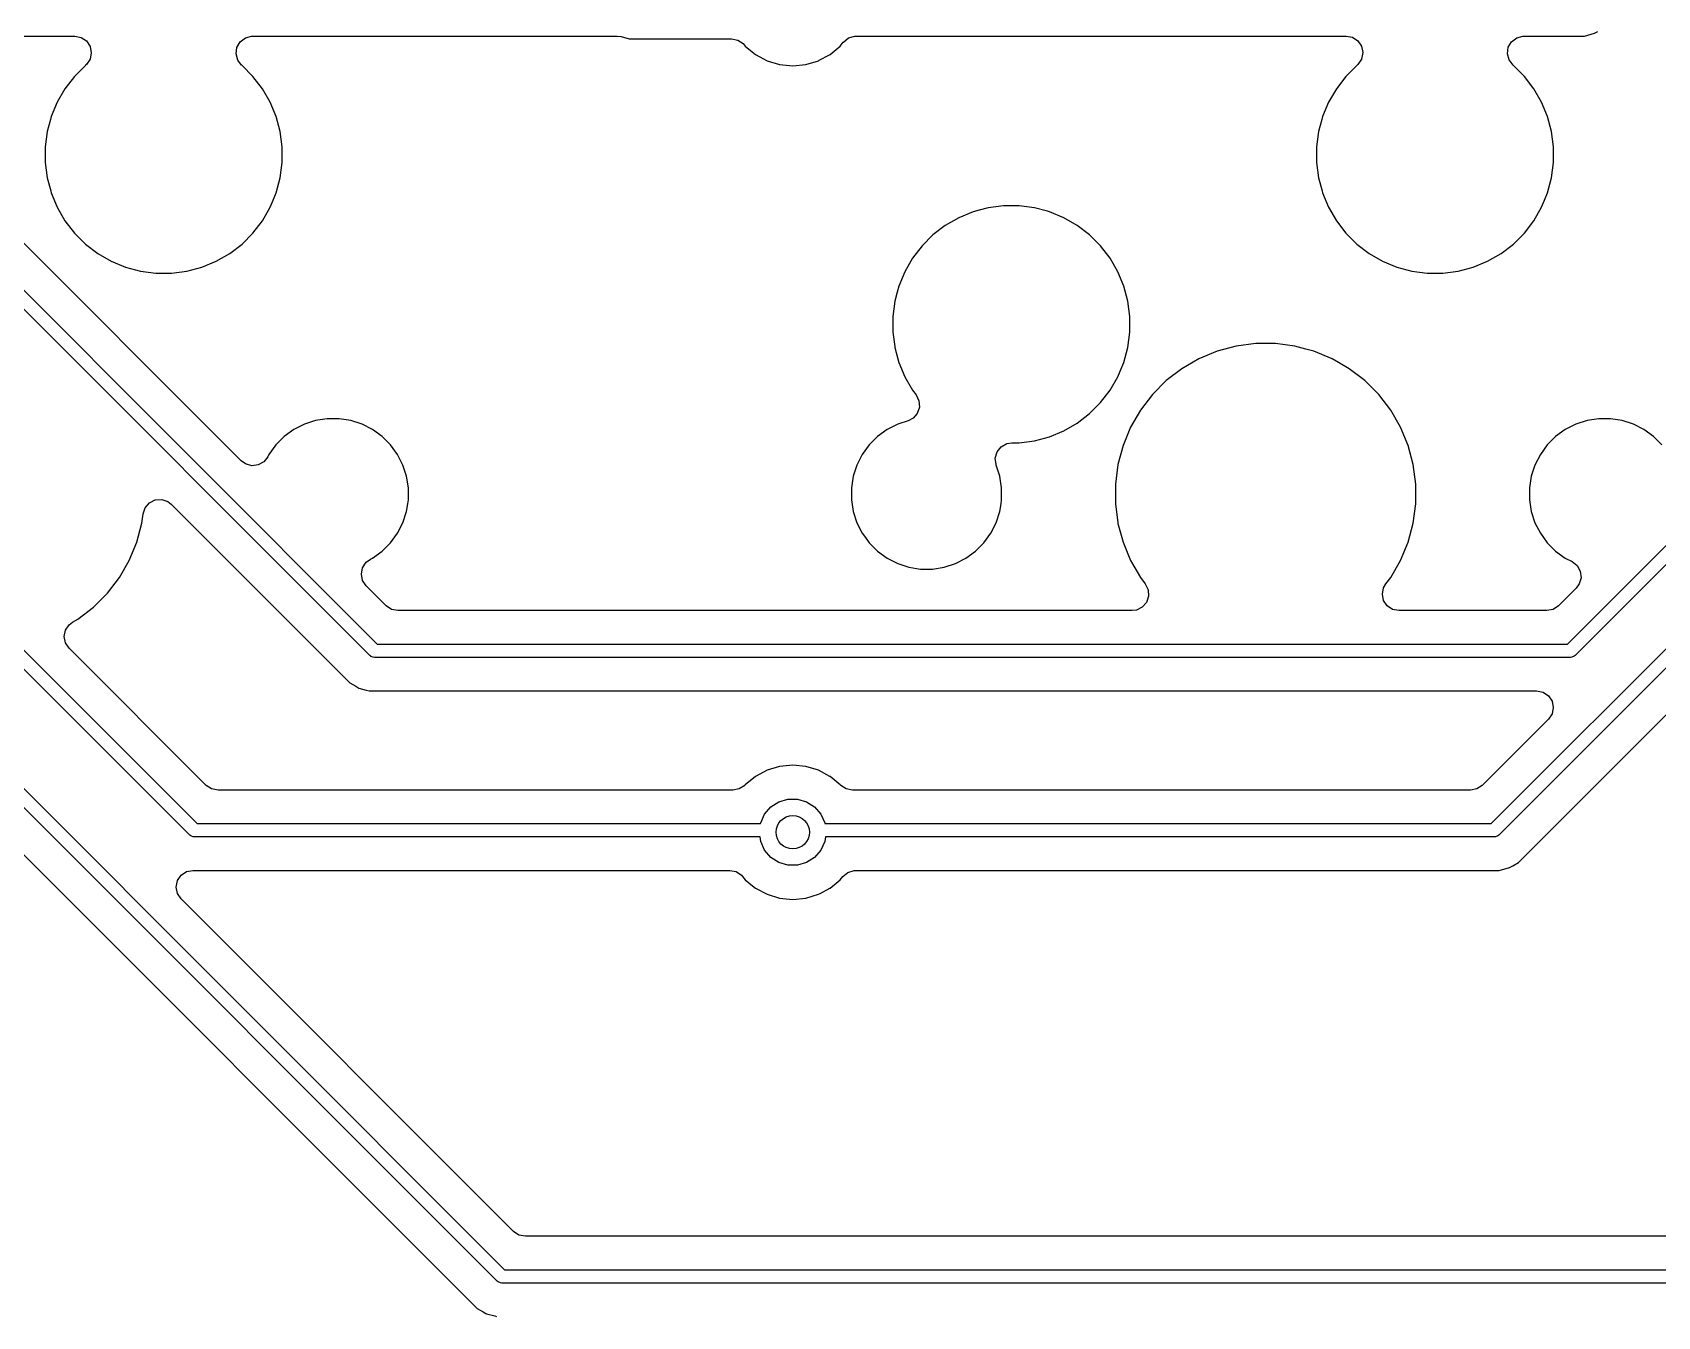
# Model space of a CAD drawing. Extents: x 17 to 170, y -181 to -32.
# Drawn here: x 119.06 to 143.41, y -141.85 to -122.61 of the extents above; entities that cross this region are included whole.
import ezdxf

# ---------------------------------------------------------------- set-up
doc = ezdxf.new("R2010")
doc.units = 0
doc.layers.add('BLACK', color=7, linetype='CONTINUOUS')

msp = doc.modelspace()

# ---------------------------------------------------------------- linework, layer by layer
at = {"layer": 'BLACK', "linetype": 'CONTINUOUS'}
for p, q in [((111.284063, -122.667918), (119.696197, -122.667918)), ((119.696197, -122.667918), (119.791485, -122.686872)), ((119.791485, -122.686872), (119.872267, -122.740848)), ((122.176589, -122.752748), (122.253665, -122.693601)), ((122.253665, -122.693601), (122.347508, -122.668452)), ((122.347508, -122.668452), (122.363803, -122.667918)), ((122.363803, -122.667918), (127.822289, -122.667918)), ((127.822289, -122.667918), (127.886735, -122.676402)), ((127.886735, -122.676402), (128.006353, -122.708455)), ((128.006353, -122.708455), (128.179729, -122.708455)), ((128.179729, -122.708455), (128.179745, -122.708454)), ((128.179745, -122.708454), (129.53576, -122.708454)), ((129.53576, -122.708454), (129.631048, -122.727408)), ((131.215731, -122.758098), (131.290833, -122.696465)), ((131.290833, -122.696465), (131.383805, -122.668263)), ((131.383805, -122.668263), (131.408209, -122.667064)), ((131.408209, -122.667064), (138.747171, -122.667064)), ((138.747171, -122.667064), (138.842459, -122.686018)), ((138.842459, -122.686018), (138.923241, -122.739994)), ((141.225614, -122.751895), (141.302689, -122.692747)), ((141.302689, -122.692747), (141.396533, -122.667598)), ((141.396533, -122.667598), (141.412829, -122.667064)), ((141.412829, -122.667064), (142.144102, -122.667064)), ((142.144102, -122.667064), (142.144118, -122.667065)), ((142.144118, -122.667065), (142.159379, -122.667065)), ((142.159379, -122.667065), (142.317492, -122.667065)), ((142.317492, -122.667065), (142.317493, -122.667065)), ((142.317493, -122.667065), (142.470221, -122.626141)), ((142.470221, -122.626141), (142.52034, -122.597203)), ((119.872267, -122.740848), (119.926243, -122.82163)), ((119.926243, -122.82163), (119.945197, -122.916918)), ((119.945197, -122.916918), (119.926243, -123.012206)), ((122.115337, -122.933213), (122.128014, -122.836888)), ((122.140486, -123.027056), (122.115337, -122.933213)), ((122.128014, -122.836888), (122.176589, -122.752748)), ((129.631048, -122.727408), (129.71183, -122.781384)), ((129.71183, -122.781384), (129.728232, -122.799482)), ((129.728232, -122.799482), (129.744117, -122.818837)), ((129.744117, -122.818837), (129.846059, -122.902499)), ((129.846059, -122.902499), (129.896463, -122.943865)), ((129.896463, -122.943865), (130.070266, -123.036765)), ((130.851456, -123.030499), (131.005327, -122.948253)), ((131.005327, -122.948253), (131.013538, -122.943864)), ((131.013538, -122.943864), (131.165883, -122.818837)), ((131.165883, -122.818837), (131.212972, -122.76146)), ((131.212972, -122.76146), (131.215731, -122.758098)), ((138.923241, -122.739994), (138.977217, -122.820776)), ((138.977217, -122.820776), (138.996171, -122.916064)), ((138.996171, -122.916064), (138.977217, -123.011352)), ((141.164363, -122.93236), (141.17704, -122.836036)), ((141.189512, -123.026204), (141.164363, -122.93236)), ((141.17704, -122.836036), (141.225614, -122.751895)), ((119.856824, -123.107238), (119.692247, -123.271815)), ((119.860367, -123.104132), (119.856824, -123.107238)), ((119.872267, -123.092988), (119.860367, -123.104132)), ((119.926243, -123.012206), (119.872267, -123.092988)), ((122.197519, -123.101377), (122.140486, -123.027056)), ((122.197417, -123.10148), (122.197519, -123.101377)), ((122.198194, -123.102257), (122.197417, -123.10148)), ((122.199633, -123.104132), (122.198194, -123.102257)), ((122.203175, -123.107238), (122.199633, -123.104132)), ((122.203181, -123.107244), (122.203175, -123.107238)), ((122.367756, -123.271819), (122.203181, -123.107244)), ((130.070266, -123.036765), (130.07027, -123.036766)), ((130.07027, -123.036766), (130.070273, -123.036768)), ((130.070273, -123.036768), (130.258868, -123.093978)), ((130.258868, -123.093978), (130.455, -123.113295)), ((130.455, -123.113295), (130.651132, -123.093978)), ((130.651132, -123.093978), (130.839727, -123.036768)), ((130.839727, -123.036768), (130.851456, -123.030499)), ((138.906823, -123.107239), (138.742247, -123.271815)), ((138.91134, -123.103279), (138.906823, -123.107239)), ((138.923241, -123.092134), (138.91134, -123.103279)), ((138.977217, -123.011352), (138.923241, -123.092134)), ((141.24866, -123.103279), (141.189512, -123.026204)), ((141.253176, -123.107239), (141.24866, -123.103279)), ((141.253181, -123.107244), (141.253176, -123.107239)), ((141.417756, -123.271819), (141.253181, -123.107244)), ((119.692244, -123.271819), (119.550558, -123.456467)), ((119.692247, -123.271815), (119.692244, -123.271819)), ((122.509442, -123.456468), (122.367756, -123.271819)), ((138.742244, -123.271819), (138.600558, -123.456467)), ((138.742247, -123.271815), (138.742244, -123.271819)), ((140.92217, -134.46428), (152.112518, -123.273932)), ((152.283229, -123.386064), (141.034303, -134.634991)), ((141.559442, -123.456468), (141.417756, -123.271819)), ((119.434179, -123.658041), (119.34512, -123.873051)), ((119.434184, -123.658032), (119.434179, -123.658041)), ((119.550558, -123.456467), (119.434184, -123.658032)), ((122.625815, -123.658031), (122.509442, -123.456468)), ((122.625815, -123.658032), (122.625815, -123.658031)), ((122.62582, -123.658041), (122.625815, -123.658032)), ((122.714879, -123.873051), (122.62582, -123.658041)), ((138.484179, -123.658041), (138.39512, -123.873051)), ((138.484184, -123.658032), (138.484179, -123.658041)), ((138.600558, -123.456467), (138.484184, -123.658032)), ((141.675815, -123.658031), (141.559442, -123.456468)), ((141.675815, -123.658032), (141.675815, -123.658031)), ((141.67582, -123.658041), (141.675815, -123.658032)), ((141.764879, -123.873051), (141.67582, -123.658041)), ((119.332807, -123.919006), (119.284879, -124.097874)), ((119.34512, -123.873051), (119.332807, -123.919006)), ((122.71488, -123.873055), (122.714879, -123.873051)), ((122.714882, -123.87306), (122.71488, -123.873055)), ((122.775121, -124.097874), (122.714882, -123.87306)), ((138.382807, -123.919006), (138.334879, -124.097874)), ((138.39512, -123.873051), (138.382807, -123.919006)), ((141.76488, -123.873055), (141.764879, -123.873051)), ((141.764882, -123.87306), (141.76488, -123.873055)), ((141.825121, -124.097874), (141.764882, -123.87306)), ((119.284879, -124.097874), (119.2545, -124.328628)), ((122.8055, -124.328628), (122.775121, -124.097874)), ((138.334879, -124.097874), (138.3045, -124.328628)), ((141.8555, -124.328628), (141.825121, -124.097874)), ((119.2545, -124.328628), (119.2545, -124.561372)), ((122.8055, -124.561372), (122.8055, -124.328628)), ((138.3045, -124.328628), (138.3045, -124.561372)), ((141.8555, -124.561372), (141.8555, -124.328628)), ((119.2545, -124.561372), (119.284879, -124.792126)), ((122.775121, -124.792126), (122.8055, -124.561372)), ((138.3045, -124.561372), (138.334879, -124.792126)), ((141.825121, -124.792126), (141.8555, -124.561372)), ((122.192748, -129.030925), (117.870653, -124.70883)), ((119.284879, -124.792126), (119.336632, -124.985271)), ((122.714882, -125.01694), (122.775121, -124.792126)), ((138.334879, -124.792126), (138.386632, -124.985271)), ((141.764882, -125.01694), (141.825121, -124.792126)), ((142.066122, -131.775), (149.088498, -124.752624)), ((149.232953, -124.891011), (142.178255, -131.945711)), ((117.460843, -125.006833), (124.229009, -131.775)), ((119.336632, -124.985271), (119.34512, -125.016948)), ((119.34512, -125.016948), (119.434179, -125.231958)), ((122.625815, -125.231969), (122.670575, -125.123909)), ((122.670575, -125.123909), (122.714879, -125.016948)), ((122.714879, -125.016945), (122.714882, -125.01694)), ((122.714879, -125.016948), (122.714879, -125.016945)), ((138.386632, -124.985271), (138.39512, -125.016948)), ((138.39512, -125.016948), (138.484179, -125.231958)), ((141.675815, -125.231969), (141.720575, -125.123909)), ((141.720575, -125.123909), (141.764879, -125.016948)), ((141.764879, -125.016945), (141.764882, -125.01694)), ((141.764879, -125.016948), (141.764879, -125.016945)), ((124.116877, -131.94571), (117.34871, -125.177544)), ((119.434179, -125.231958), (119.434184, -125.231967)), ((119.434184, -125.231967), (119.434185, -125.231969)), ((119.434185, -125.231969), (119.550558, -125.433532)), ((122.509442, -125.433532), (122.625815, -125.231969)), ((132.943032, -125.389184), (132.741467, -125.505558)), ((132.943041, -125.389179), (132.943032, -125.389184)), ((133.158051, -125.30012), (132.943041, -125.389179)), ((133.248832, -125.275795), (133.158051, -125.30012)), ((133.382874, -125.239879), (133.248832, -125.275795)), ((133.382878, -125.239878), (133.382874, -125.239879)), ((133.38288, -125.239878), (133.382878, -125.239878)), ((133.613628, -125.2095), (133.38288, -125.239878)), ((133.846372, -125.2095), (133.613628, -125.2095)), ((134.077119, -125.239878), (133.846372, -125.2095)), ((134.077126, -125.239879), (134.077119, -125.239878)), ((134.270271, -125.291632), (134.077126, -125.239879)), ((134.301948, -125.30012), (134.270271, -125.291632)), ((134.516958, -125.389179), (134.301948, -125.30012)), ((134.516967, -125.389184), (134.516958, -125.389179)), ((134.516969, -125.389185), (134.516967, -125.389184)), ((134.718532, -125.505558), (134.516969, -125.389185)), ((138.484179, -125.231958), (138.484184, -125.231967)), ((138.484184, -125.231967), (138.484185, -125.231969)), ((138.484185, -125.231969), (138.600558, -125.433532)), ((141.559442, -125.433532), (141.675815, -125.231969)), ((119.550558, -125.433532), (119.692244, -125.618181)), ((119.692244, -125.618181), (119.856819, -125.782756)), ((122.203181, -125.782756), (122.367756, -125.618181)), ((122.367756, -125.618181), (122.509442, -125.433532)), ((132.741467, -125.505558), (132.556819, -125.647244)), ((134.903181, -125.647244), (134.718532, -125.505558)), ((138.600558, -125.433532), (138.742244, -125.618181)), ((138.742244, -125.618181), (138.906819, -125.782756)), ((141.253181, -125.782756), (141.417756, -125.618181)), ((141.417756, -125.618181), (141.559442, -125.433532)), ((119.856819, -125.782756), (120.041468, -125.924442)), ((122.018532, -125.924442), (122.203181, -125.782756)), ((132.392244, -125.811819), (132.250558, -125.996467)), ((132.392247, -125.811815), (132.392244, -125.811819)), ((132.556815, -125.647247), (132.392247, -125.811815)), ((132.556819, -125.647244), (132.556815, -125.647247)), ((135.067756, -125.811819), (134.903181, -125.647244)), ((135.209442, -125.996468), (135.067756, -125.811819)), ((138.906819, -125.782756), (139.091468, -125.924442)), ((141.068532, -125.924442), (141.253181, -125.782756)), ((120.041468, -125.924442), (120.243031, -126.040815)), ((120.243031, -126.040815), (120.243034, -126.040816)), ((120.243034, -126.040816), (120.243041, -126.04082)), ((120.243041, -126.04082), (120.458051, -126.129879)), ((121.601948, -126.129879), (121.816958, -126.04082)), ((121.816958, -126.04082), (121.816961, -126.040818)), ((121.816961, -126.040818), (121.816969, -126.040815)), ((121.816969, -126.040815), (122.018532, -125.924442)), ((132.250558, -125.996467), (132.134184, -126.198032)), ((135.325815, -126.198031), (135.209442, -125.996468)), ((139.091468, -125.924442), (139.293031, -126.040815)), ((139.293031, -126.040815), (139.293034, -126.040816)), ((139.293034, -126.040816), (139.293041, -126.04082)), ((139.293041, -126.04082), (139.508051, -126.129879)), ((140.651948, -126.129879), (140.866958, -126.04082)), ((140.866958, -126.04082), (140.866961, -126.040818)), ((140.866961, -126.040818), (140.866969, -126.040815)), ((140.866969, -126.040815), (141.068532, -125.924442)), ((120.458051, -126.129879), (120.458055, -126.12988)), ((120.458055, -126.12988), (120.45806, -126.129882)), ((120.45806, -126.129882), (120.682874, -126.190121)), ((120.682874, -126.190121), (120.913628, -126.2205)), ((120.913628, -126.2205), (121.146372, -126.2205)), ((121.146372, -126.2205), (121.377126, -126.190121)), ((121.377126, -126.190121), (121.60194, -126.129882)), ((121.60194, -126.129882), (121.601945, -126.129879)), ((121.601945, -126.129879), (121.601948, -126.129879)), ((132.134179, -126.198041), (132.04512, -126.413051)), ((132.134184, -126.198032), (132.134179, -126.198041)), ((135.325815, -126.198032), (135.325815, -126.198031)), ((135.32582, -126.198041), (135.325815, -126.198032)), ((135.414879, -126.413051), (135.32582, -126.198041)), ((139.508051, -126.129879), (139.508055, -126.12988)), ((139.508055, -126.12988), (139.50806, -126.129882)), ((139.50806, -126.129882), (139.732874, -126.190121)), ((139.732874, -126.190121), (139.963628, -126.2205)), ((139.963628, -126.2205), (140.196372, -126.2205)), ((140.196372, -126.2205), (140.427126, -126.190121)), ((140.427126, -126.190121), (140.65194, -126.129882)), ((140.65194, -126.129882), (140.651945, -126.129879)), ((140.651945, -126.129879), (140.651948, -126.129879)), ((132.020795, -126.503832), (131.984879, -126.637874)), ((132.04512, -126.413051), (132.020795, -126.503832)), ((135.41488, -126.413055), (135.414879, -126.413051)), ((135.414882, -126.41306), (135.41488, -126.413055)), ((135.475121, -126.637874), (135.414882, -126.41306)), ((131.984878, -126.63788), (131.9545, -126.868628)), ((131.984879, -126.637874), (131.984878, -126.637878)), ((131.984878, -126.637878), (131.984878, -126.63788)), ((135.5055, -126.868628), (135.475121, -126.637874)), ((131.9545, -126.868628), (131.9545, -127.101371)), ((131.9545, -127.101371), (131.983036, -127.318131)), ((135.475121, -127.332126), (135.5055, -127.101372)), ((135.5055, -127.101372), (135.5055, -126.868628)), ((131.983036, -127.318131), (131.984879, -127.332126)), ((131.984879, -127.332126), (132.030465, -127.502253)), ((135.414882, -127.55694), (135.475121, -127.332126)), ((137.100011, -127.313006), (136.815049, -127.38936)), ((137.392493, -127.2745), (137.100011, -127.313006)), ((137.392494, -127.2745), (137.392493, -127.2745)), ((137.687506, -127.2745), (137.392494, -127.2745)), ((137.687507, -127.2745), (137.687506, -127.2745)), ((137.979989, -127.313006), (137.687507, -127.2745)), ((137.979993, -127.313007), (137.979988, -127.313006)), ((137.979988, -127.313006), (137.979989, -127.313006)), ((138.141555, -127.356297), (137.979993, -127.313007)), ((132.030465, -127.502253), (132.04512, -127.556948)), ((132.04512, -127.556948), (132.134179, -127.771958)), ((135.360841, -127.68741), (135.414879, -127.556948)), ((135.414879, -127.556945), (135.414882, -127.55694)), ((135.414879, -127.556948), (135.414879, -127.556945)), ((136.542496, -127.502255), (136.28701, -127.649759)), ((136.5425, -127.502253), (136.542496, -127.502255)), ((136.815049, -127.38936), (136.5425, -127.502253)), ((138.26495, -127.38936), (138.141555, -127.356297)), ((138.537499, -127.502253), (138.26495, -127.38936)), ((138.537503, -127.502255), (138.537499, -127.502253)), ((138.537505, -127.502256), (138.537503, -127.502255)), ((138.537507, -127.502257), (138.537505, -127.502256)), ((138.632221, -127.55694), (138.537507, -127.502257)), ((138.792989, -127.649759), (138.632221, -127.55694)), ((132.134179, -127.771958), (132.134184, -127.771967)), ((132.134184, -127.771967), (132.134185, -127.771969)), ((132.134185, -127.771969), (132.250558, -127.973532)), ((135.209442, -127.973532), (135.325815, -127.771969)), ((135.325815, -127.771969), (135.360841, -127.68741)), ((136.052963, -127.829349), (135.844349, -128.037963)), ((136.287005, -127.649762), (136.052963, -127.829349)), ((136.28701, -127.649759), (136.287005, -127.649762)), ((138.792994, -127.649762), (138.792989, -127.649759)), ((139.027036, -127.829349), (138.792994, -127.649762)), ((139.027037, -127.82935), (139.027036, -127.829349)), ((139.027042, -127.829354), (139.027037, -127.82935)), ((139.235646, -128.037958), (139.027042, -127.829354)), ((132.250558, -127.973532), (132.25056, -127.973535)), ((132.25056, -127.973535), (132.250561, -127.973536)), ((132.250561, -127.973536), (132.303925, -128.043082)), ((132.303925, -128.043082), (132.346896, -128.130217)), ((135.067756, -128.158181), (135.209442, -127.973532)), ((135.844349, -128.037963), (135.664762, -128.272005)), ((139.415238, -128.272006), (139.235646, -128.037958)), ((141.464592, -134.912513), (148.479432, -127.897674)), ((132.35325, -128.227164), (132.32202, -128.319163)), ((132.346896, -128.130217), (132.35325, -128.227164)), ((134.903181, -128.322756), (135.067756, -128.158181)), ((135.664759, -128.27201), (135.517255, -128.527496)), ((135.664762, -128.272005), (135.664759, -128.27201)), ((139.562743, -128.527493), (139.415238, -128.272006)), ((123.137947, -128.481963), (122.98011, -128.562385)), ((123.137956, -128.481959), (123.137947, -128.481963)), ((123.137958, -128.481958), (123.137956, -128.481958)), ((123.137956, -128.481958), (123.137956, -128.481959)), ((123.306445, -128.427214), (123.137958, -128.481958)), ((123.306448, -128.427213), (123.306445, -128.427214)), ((123.30645, -128.427213), (123.306448, -128.427213)), ((123.306456, -128.427211), (123.30645, -128.427213)), ((123.481411, -128.3995), (123.306456, -128.427211)), ((123.481421, -128.3995), (123.481411, -128.3995)), ((123.658579, -128.3995), (123.481421, -128.3995)), ((123.658588, -128.3995), (123.658579, -128.3995)), ((123.833543, -128.427211), (123.658588, -128.3995)), ((123.833549, -128.427213), (123.833543, -128.427211)), ((123.833555, -128.427214), (123.833549, -128.427213)), ((124.002042, -128.481958), (123.833555, -128.427214)), ((124.00205, -128.481962), (124.002042, -128.481958)), ((124.002052, -128.481963), (124.00205, -128.481962)), ((124.159889, -128.562385), (124.002052, -128.481963)), ((132.027947, -128.481963), (131.87011, -128.562385)), ((132.027965, -128.481955), (132.027947, -128.481963)), ((132.183325, -128.431476), (132.027965, -128.481955)), ((132.257961, -128.392208), (132.183325, -128.431476)), ((132.32202, -128.319163), (132.257961, -128.392208)), ((134.516969, -128.580815), (134.718532, -128.464442)), ((134.718532, -128.464442), (134.903181, -128.322756)), ((135.517253, -128.5275), (135.40436, -128.800049)), ((135.517255, -128.527496), (135.517253, -128.5275)), ((139.675639, -128.800048), (139.562743, -128.527493)), ((142.187947, -128.481963), (142.03011, -128.562385)), ((142.187956, -128.481959), (142.187947, -128.481963)), ((142.187958, -128.481958), (142.187956, -128.481958)), ((142.187956, -128.481958), (142.187956, -128.481959)), ((142.356445, -128.427214), (142.187958, -128.481958)), ((142.356448, -128.427213), (142.356445, -128.427214)), ((142.35645, -128.427213), (142.356448, -128.427213)), ((142.356456, -128.427211), (142.35645, -128.427213)), ((142.531411, -128.3995), (142.356456, -128.427211)), ((142.531421, -128.3995), (142.531411, -128.3995)), ((142.708579, -128.3995), (142.531421, -128.3995)), ((142.708588, -128.3995), (142.708579, -128.3995)), ((142.883543, -128.427211), (142.708588, -128.3995)), ((142.883549, -128.427213), (142.883543, -128.427211)), ((142.883555, -128.427214), (142.883549, -128.427213)), ((143.052042, -128.481958), (142.883555, -128.427214)), ((143.05205, -128.481962), (143.052042, -128.481958)), ((143.052052, -128.481963), (143.05205, -128.481962)), ((143.209889, -128.562385), (143.052052, -128.481963)), ((122.711514, -128.791789), (122.607384, -128.935111)), ((122.836789, -128.666514), (122.711514, -128.791789)), ((122.98011, -128.562385), (122.836789, -128.666514)), ((124.30321, -128.666514), (124.159889, -128.562385)), ((124.303214, -128.666517), (124.30321, -128.666514)), ((124.428483, -128.791786), (124.303214, -128.666517)), ((124.532614, -128.93511), (124.428483, -128.791786)), ((131.601514, -128.791789), (131.497385, -128.93511)), ((131.726789, -128.666514), (131.601514, -128.791789)), ((131.87011, -128.562385), (131.726789, -128.666514)), ((133.576028, -128.820158), (133.660795, -128.772686)), ((133.660795, -128.772686), (133.737739, -128.7605)), ((133.737739, -128.7605), (133.846372, -128.7605)), ((133.846372, -128.7605), (134.077126, -128.730121)), ((134.077126, -128.730121), (134.30194, -128.669882)), ((134.30194, -128.669882), (134.301945, -128.669879)), ((134.301945, -128.669879), (134.301948, -128.669879)), ((134.301948, -128.669879), (134.516958, -128.58082)), ((134.516958, -128.58082), (134.516961, -128.580818)), ((134.516961, -128.580818), (134.516969, -128.580815)), ((135.40436, -128.800049), (135.328006, -129.085011)), ((139.751993, -129.085007), (139.675639, -128.800048)), ((141.761514, -128.791789), (141.657385, -128.93511)), ((141.886789, -128.666514), (141.761514, -128.791789)), ((142.03011, -128.562385), (141.886789, -128.666514)), ((143.35321, -128.666514), (143.209889, -128.562385)), ((143.353214, -128.666517), (143.35321, -128.666514)), ((143.478483, -128.791786), (143.353214, -128.666517)), ((122.255772, -129.076714), (122.192748, -129.030925)), ((122.530528, -129.044198), (122.44576, -129.091669)), ((122.590677, -128.967901), (122.530528, -129.044198)), ((122.607384, -128.935111), (122.590677, -128.967901)), ((124.613042, -129.092958), (124.532614, -128.93511)), ((131.497385, -128.93511), (131.416963, -129.092947)), ((133.489507, -128.989962), (133.515879, -128.896455)), ((133.500925, -129.086444), (133.489507, -128.989962)), ((133.515879, -128.896455), (133.576028, -128.820158)), ((141.657385, -128.93511), (141.576963, -129.092947)), ((122.349279, -129.103087), (122.255772, -129.076714)), ((122.44576, -129.091669), (122.349279, -129.103087)), ((124.667786, -129.261445), (124.613042, -129.092958)), ((124.667787, -129.261454), (124.667786, -129.261445)), ((124.667788, -129.261456), (124.667787, -129.261454)), ((124.695499, -129.436411), (124.667788, -129.261456)), ((131.362211, -129.261456), (131.3345, -129.436411)), ((131.362213, -129.26145), (131.362211, -129.261456)), ((131.362214, -129.261445), (131.362213, -129.261448)), ((131.362213, -129.261448), (131.362213, -129.26145)), ((131.416958, -129.092958), (131.362214, -129.261445)), ((131.416963, -129.092947), (131.416958, -129.092956)), ((131.416958, -129.092956), (131.416958, -129.092958)), ((133.50304, -129.092955), (133.500925, -129.086444)), ((133.503042, -129.092958), (133.50304, -129.092955)), ((133.557786, -129.261445), (133.503042, -129.092958)), ((133.557787, -129.261454), (133.557786, -129.261445)), ((133.557788, -129.261456), (133.557787, -129.261454)), ((133.585499, -129.436411), (133.557788, -129.261456)), ((135.328006, -129.085011), (135.2895, -129.377493)), ((139.7905, -129.377494), (139.751993, -129.085007)), ((141.522211, -129.261456), (141.4945, -129.436411)), ((141.522213, -129.26145), (141.522211, -129.261456)), ((141.522214, -129.261445), (141.522213, -129.261448)), ((141.522213, -129.261448), (141.522213, -129.26145)), ((141.576958, -129.092958), (141.522214, -129.261445)), ((141.576963, -129.092947), (141.576958, -129.092956)), ((141.576958, -129.092956), (141.576958, -129.092958)), ((124.6955, -129.436423), (124.695499, -129.436411)), ((124.6955, -129.613576), (124.6955, -129.436423)), ((131.3345, -129.436411), (131.3345, -129.613588)), ((133.5855, -129.436423), (133.585499, -129.436411)), ((133.5855, -129.613576), (133.5855, -129.436423)), ((135.2895, -129.377493), (135.2895, -129.672506)), ((139.7905, -129.672506), (139.7905, -129.377494)), ((141.4945, -129.436411), (141.4945, -129.613588)), ((120.720589, -129.823741), (120.751817, -129.731746)), ((120.751817, -129.731746), (120.815875, -129.658701)), ((120.815875, -129.658701), (120.903011, -129.61573)), ((120.903011, -129.61573), (120.999958, -129.609375)), ((120.999958, -129.609375), (121.091957, -129.640604)), ((121.091957, -129.640604), (121.143528, -129.680175)), ((121.143528, -129.680175), (123.707066, -132.243713)), ((124.667786, -129.788555), (124.686167, -129.672506)), ((124.686167, -129.672506), (124.695499, -129.613588)), ((124.695499, -129.613588), (124.6955, -129.613576)), ((131.3345, -129.613588), (131.362211, -129.788543)), ((133.557786, -129.788555), (133.576167, -129.672506)), ((133.576167, -129.672506), (133.585499, -129.613588)), ((133.585499, -129.613588), (133.5855, -129.613576)), ((135.2895, -129.672506), (135.326961, -129.957052)), ((139.751993, -129.964993), (139.7905, -129.672506)), ((141.4945, -129.613588), (141.522211, -129.788543)), ((120.625639, -130.249952), (120.701993, -129.964993)), ((120.701993, -129.964993), (120.720589, -129.823741)), ((124.532614, -130.11489), (124.613042, -129.957042)), ((124.613042, -129.957042), (124.667786, -129.788555)), ((131.362211, -129.788543), (131.362213, -129.788549)), ((131.362213, -129.788549), (131.362214, -129.788555)), ((131.362214, -129.788555), (131.416958, -129.957042)), ((131.416958, -129.957042), (131.416959, -129.957043)), ((131.416959, -129.957043), (131.416963, -129.957052)), ((131.416963, -129.957052), (131.497385, -130.114889)), ((133.422614, -130.11489), (133.503042, -129.957042)), ((133.503042, -129.957042), (133.557786, -129.788555)), ((135.326961, -129.957052), (135.328007, -129.964993)), ((135.328007, -129.964993), (135.328397, -129.966447)), ((135.328397, -129.966447), (135.40436, -130.24995)), ((139.675639, -130.249952), (139.751993, -129.964993)), ((141.522211, -129.788543), (141.522213, -129.788549)), ((141.522213, -129.788549), (141.522214, -129.788555)), ((141.522214, -129.788555), (141.576958, -129.957042)), ((141.576958, -129.957042), (141.576959, -129.957043)), ((141.576959, -129.957043), (141.576963, -129.957052)), ((141.576963, -129.957052), (141.657385, -130.114889)), ((120.512743, -130.522507), (120.625639, -130.249952)), ((124.303214, -130.383483), (124.428483, -130.258214)), ((124.428483, -130.258214), (124.532614, -130.11489)), ((131.497385, -130.114889), (131.54305, -130.177741)), ((131.54305, -130.177741), (131.601517, -130.258214)), ((131.601517, -130.258214), (131.726786, -130.383483)), ((133.193214, -130.383483), (133.318483, -130.258214)), ((133.318483, -130.258214), (133.422614, -130.11489)), ((135.40436, -130.24995), (135.517253, -130.522499)), ((139.562743, -130.522507), (139.675639, -130.249952)), ((141.657385, -130.114889), (141.70305, -130.177741)), ((141.70305, -130.177741), (141.761517, -130.258214)), ((141.761517, -130.258214), (141.886786, -130.383483)), ((124.064074, -130.550111), (124.127097, -130.504322)), ((124.127097, -130.504322), (124.15989, -130.487614)), ((124.15989, -130.487614), (124.303214, -130.383483)), ((131.726786, -130.383483), (131.87011, -130.487614)), ((131.87011, -130.487614), (132.027958, -130.568042)), ((132.892042, -130.568042), (133.04989, -130.487614)), ((133.04989, -130.487614), (133.193214, -130.383483)), ((141.886786, -130.383483), (141.886789, -130.383485)), ((141.886789, -130.383485), (142.03011, -130.487614)), ((142.03011, -130.487614), (142.132545, -130.539808)), ((120.365238, -130.777994), (120.512743, -130.522507)), ((123.991144, -130.726181), (124.010098, -130.630893)), ((124.010098, -130.821469), (123.991144, -130.726181)), ((124.010098, -130.630893), (124.064074, -130.550111)), ((132.027958, -130.568042), (132.196445, -130.622786)), ((132.196445, -130.622786), (132.196454, -130.622787)), ((132.196454, -130.622787), (132.196456, -130.622788)), ((132.196456, -130.622788), (132.371411, -130.650499)), ((132.371411, -130.650499), (132.371418, -130.650499)), ((132.371418, -130.650499), (132.371421, -130.6505)), ((132.371421, -130.6505), (132.371424, -130.6505)), ((132.371424, -130.6505), (132.548576, -130.6505)), ((132.548576, -130.6505), (132.548579, -130.6505)), ((132.548579, -130.6505), (132.548582, -130.650499)), ((132.548582, -130.650499), (132.548588, -130.650499)), ((132.548588, -130.650499), (132.723543, -130.622788)), ((132.723543, -130.622787), (132.723555, -130.622786)), ((132.723543, -130.622788), (132.723543, -130.622787)), ((132.723555, -130.622786), (132.892042, -130.568042)), ((135.517253, -130.522499), (135.517255, -130.522503)), ((135.517255, -130.522503), (135.517257, -130.522507)), ((135.517257, -130.522507), (135.580926, -130.632785)), ((135.580926, -130.632785), (135.664759, -130.777989)), ((139.415238, -130.777994), (139.562743, -130.522507)), ((142.132545, -130.539808), (142.208842, -130.599956)), ((142.208842, -130.599956), (142.256314, -130.684723)), ((142.256314, -130.684723), (142.267733, -130.781205)), ((120.185646, -131.012042), (120.365238, -130.777994)), ((124.064074, -130.902251), (124.010098, -130.821469)), ((124.363393, -131.20157), (124.064074, -130.902251)), ((135.664759, -130.777989), (135.664767, -130.778002)), ((135.664767, -130.778002), (135.738367, -130.873919)), ((135.738367, -130.873919), (135.781338, -130.961055)), ((135.781338, -130.961055), (135.787692, -131.058002)), ((139.290178, -131.0255), (139.309132, -130.930212)), ((139.309132, -130.930212), (139.341633, -130.873919)), ((139.341633, -130.873919), (139.415232, -130.778002)), ((139.415232, -130.778001), (139.415238, -130.777994)), ((139.415232, -130.778002), (139.415232, -130.778001)), ((142.195571, -130.937737), (141.93174, -131.201569)), ((142.241361, -130.874712), (142.195571, -130.937737)), ((142.267733, -130.781205), (142.241361, -130.874712)), ((119.742994, -131.400238), (119.977042, -131.220646)), ((119.977042, -131.220646), (120.185646, -131.012042)), ((124.444175, -131.255546), (124.363393, -131.20157)), ((135.692403, -131.223045), (135.605267, -131.266016)), ((135.756462, -131.150001), (135.692403, -131.223045)), ((135.787692, -131.058002), (135.756462, -131.150001)), ((139.309132, -131.120788), (139.290178, -131.0255)), ((139.363108, -131.20157), (139.309132, -131.120788)), ((139.44389, -131.255546), (139.363108, -131.20157)), ((141.93174, -131.201569), (141.850959, -131.255546)), ((119.613581, -131.48475), (119.665145, -131.445183)), ((119.665145, -131.445183), (119.742994, -131.400238)), ((124.539463, -131.2745), (124.444175, -131.255546)), ((135.540822, -131.2745), (124.539463, -131.2745)), ((135.605267, -131.266016), (135.540822, -131.2745)), ((139.539178, -131.2745), (139.44389, -131.255546)), ((141.75567, -131.2745), (139.539178, -131.2745)), ((141.850959, -131.255546), (141.75567, -131.2745)), ((119.540651, -131.66082), (119.559605, -131.565532)), ((119.559605, -131.756108), (119.540651, -131.66082)), ((119.559605, -131.565532), (119.613581, -131.48475)), ((118.873167, -131.804289), (121.533158, -134.46428)), ((119.613581, -131.83689), (119.559605, -131.756108)), ((121.667541, -133.89085), (119.613581, -131.83689)), ((124.13203, -131.958147), (124.116877, -131.94571)), ((124.134983, -131.95937), (124.13203, -131.958147)), ((124.168079, -131.973079), (124.134983, -131.95937)), ((124.229009, -131.775), (142.066122, -131.775)), ((142.163101, -131.958147), (142.127053, -131.973079)), ((142.178255, -131.945711), (142.163101, -131.958147)), ((117.196133, -132.204289), (126.138139, -141.146295)), ((121.421025, -134.634991), (118.761034, -131.975)), ((124.187588, -131.975), (124.168079, -131.973079)), ((142.107544, -131.975), (124.187588, -131.975)), ((142.127053, -131.973079), (142.107544, -131.975)), ((126.026006, -141.317006), (117.084, -132.375)), ((123.707066, -132.243713), (123.707068, -132.243716)), ((123.707068, -132.243716), (123.818872, -132.35552)), ((123.818872, -132.35552), (123.908912, -132.407504)), ((123.908912, -132.407504), (123.955804, -132.434577)), ((123.955804, -132.434577), (123.955807, -132.434578)), ((123.955807, -132.434578), (124.06414, -132.463606)), ((124.06414, -132.463606), (124.064146, -132.463607)), ((124.064146, -132.463607), (124.064149, -132.463608)), ((124.064149, -132.463608), (124.10853, -132.4755)), ((124.10853, -132.4755), (124.108531, -132.4755)), ((124.108531, -132.4755), (141.601996, -132.4755)), ((141.601996, -132.4755), (141.697284, -132.494454)), ((141.697284, -132.494454), (141.778066, -132.54843)), ((141.778066, -132.54843), (141.832042, -132.629212)), ((141.832042, -132.629212), (141.850996, -132.7245)), ((141.778066, -132.900569), (140.787787, -133.890849)), ((141.832042, -132.819788), (141.778066, -132.900569)), ((141.850996, -132.7245), (141.832042, -132.819788)), ((116.949617, -132.94843), (125.616195, -141.615008)), ((130.070266, -133.664286), (129.896463, -133.757186)), ((130.070274, -133.664283), (130.070266, -133.664286)), ((130.258868, -133.607073), (130.070274, -133.664283)), ((130.455, -133.587757), (130.258868, -133.607073)), ((130.651131, -133.607073), (130.455, -133.587757)), ((130.839725, -133.664283), (130.651131, -133.607073)), ((130.839733, -133.664286), (130.839725, -133.664283)), ((131.013536, -133.757186), (130.839733, -133.664286)), ((121.748323, -133.944826), (121.667541, -133.89085)), ((129.735483, -133.89085), (129.654701, -133.944826)), ((129.74412, -133.882212), (129.735483, -133.89085)), ((129.896463, -133.757186), (129.74412, -133.882212)), ((131.013539, -133.757188), (131.013536, -133.757186)), ((131.165883, -133.882215), (131.013538, -133.757188)), ((131.013538, -133.757188), (131.013539, -133.757188)), ((131.165887, -133.88222), (131.165883, -133.882215)), ((131.174517, -133.89085), (131.165887, -133.88222)), ((131.255299, -133.944826), (131.174517, -133.89085)), ((140.787787, -133.890849), (140.707005, -133.944826)), ((121.843611, -133.96378), (121.748323, -133.944826)), ((129.559413, -133.96378), (121.843611, -133.96378)), ((129.654701, -133.944826), (129.559413, -133.96378)), ((130.12757, -134.215223), (130.247292, -134.138282)), ((130.247292, -134.138282), (130.383843, -134.098187)), ((130.383843, -134.098187), (130.526157, -134.098187)), ((130.526157, -134.098187), (130.662708, -134.138282)), ((130.662708, -134.138282), (130.78243, -134.215223)), ((131.350587, -133.96378), (131.255299, -133.944826)), ((140.611717, -133.96378), (131.350587, -133.96378)), ((140.707005, -133.944826), (140.611717, -133.96378)), ((129.975254, -134.452232), (130.034373, -134.322778)), ((130.034373, -134.322778), (130.12757, -134.215223)), ((130.78243, -134.215223), (130.875627, -134.322778)), ((130.875627, -134.322778), (130.934746, -134.452232)), ((121.436178, -134.647427), (121.421025, -134.634991)), ((121.446736, -134.6518), (121.436178, -134.647427)), ((121.533158, -134.46428), (129.973522, -134.46428)), ((129.973522, -134.46428), (129.975254, -134.452232)), ((130.934746, -134.452232), (130.936478, -134.46428)), ((130.936478, -134.46428), (140.92217, -134.46428)), ((141.019149, -134.647427), (140.983101, -134.662359)), ((141.034303, -134.634991), (141.019149, -134.647427)), ((121.472227, -134.662359), (121.446736, -134.6518)), ((121.491736, -134.66428), (121.472227, -134.662359)), ((129.965235, -134.66428), (121.491736, -134.66428)), ((129.975254, -134.733964), (129.965235, -134.66428)), ((130.034373, -134.863418), (129.975254, -134.733964)), ((130.12757, -134.970973), (130.034373, -134.863418)), ((130.875627, -134.863418), (130.78243, -134.970973)), ((130.934746, -134.733964), (130.875627, -134.863418)), ((130.944765, -134.66428), (130.934746, -134.733964)), ((140.963592, -134.66428), (130.944765, -134.66428)), ((140.983101, -134.662359), (140.963592, -134.66428)), ((130.247292, -135.047914), (130.12757, -134.970973)), ((130.383843, -135.088009), (130.247292, -135.047914)), ((130.526157, -135.088009), (130.383843, -135.088009)), ((130.662708, -135.047914), (130.526157, -135.088009)), ((130.78243, -134.970973), (130.662708, -135.047914)), ((141.042649, -135.164781), (141.195377, -135.123857)), ((141.195377, -135.123857), (141.245496, -135.094919)), ((141.245496, -135.094919), (141.332308, -135.0448)), ((141.332308, -135.0448), (141.444112, -134.932996)), ((141.444112, -134.932994), (141.464572, -134.912535)), ((141.444112, -134.932996), (141.444112, -134.932994)), ((141.464572, -134.912535), (141.464592, -134.912513)), ((121.216577, -135.41378), (121.235531, -135.318492)), ((121.235531, -135.318492), (121.289507, -135.23771)), ((121.289507, -135.23771), (121.370289, -135.183734)), ((121.370289, -135.183734), (121.465577, -135.16478)), ((121.465577, -135.16478), (129.51211, -135.16478)), ((129.51211, -135.16478), (129.607398, -135.183734)), ((129.607398, -135.183734), (129.68818, -135.23771)), ((129.68818, -135.23771), (129.704585, -135.255812)), ((129.704585, -135.255812), (129.744117, -135.303981)), ((129.744117, -135.303981), (129.85385, -135.394037)), ((131.013538, -135.429008), (131.165883, -135.303981)), ((131.165883, -135.303981), (131.205411, -135.255815)), ((131.205411, -135.255815), (131.280511, -135.194182)), ((131.280511, -135.194182), (131.373483, -135.165979)), ((131.373483, -135.165979), (131.39789, -135.16478)), ((131.39789, -135.16478), (140.869258, -135.16478)), ((140.869258, -135.16478), (140.869274, -135.164781)), ((140.869274, -135.164781), (140.884535, -135.164781)), ((140.884535, -135.164781), (141.042648, -135.164781)), ((141.042648, -135.164781), (141.042649, -135.164781)), ((121.235531, -135.509068), (121.216577, -135.41378)), ((121.289507, -135.58985), (121.235531, -135.509068)), ((126.272522, -140.572865), (121.289507, -135.58985)), ((129.85385, -135.394037), (129.896463, -135.429009)), ((129.896463, -135.429009), (130.070266, -135.521909)), ((130.070266, -135.521909), (130.07027, -135.52191)), ((130.07027, -135.52191), (130.070273, -135.521912)), ((130.070273, -135.521912), (130.258868, -135.579122)), ((130.258868, -135.579122), (130.455, -135.598439)), ((130.455, -135.598439), (130.651132, -135.579122)), ((130.651132, -135.579122), (130.839727, -135.521912)), ((130.839727, -135.521912), (130.863757, -135.509068)), ((130.863757, -135.509068), (131.013536, -135.429009)), ((131.013535, -135.429009), (131.013538, -135.429008)), ((131.013536, -135.429009), (131.013535, -135.429009)), ((126.353304, -140.626841), (126.272522, -140.572865)), ((126.448592, -140.645795), (126.353304, -140.626841)), ((147.091546, -140.645795), (126.448592, -140.645795)), ((126.138139, -141.146295), (147.198338, -141.146295)), ((126.04116, -141.329442), (126.026006, -141.317006)), ((126.077208, -141.344374), (126.04116, -141.329442)), ((126.096717, -141.346295), (126.077208, -141.344374)), ((147.223751, -141.346295), (126.096717, -141.346295)), ((125.616195, -141.615008), (125.616197, -141.615011)), ((125.616197, -141.615011), (125.728001, -141.726815)), ((125.728001, -141.726815), (125.814808, -141.776932)), ((125.814808, -141.776932), (125.814811, -141.776934)), ((125.814811, -141.776934), (125.856125, -141.800787)), ((125.856125, -141.800787), (125.864932, -141.805872)), ((125.864932, -141.805872), (125.989841, -141.839341)), ((125.989841, -141.839341), (126.017656, -141.846794)), ((126.017656, -141.846794), (126.017658, -141.846795))]:
    msp.add_line(p, q, dxfattribs=at)
at = {"layer": 'BLACK'}
msp.add_circle((130.455, -134.593098), 0.25, dxfattribs=at)

doc.saveas('drawing.dxf')
